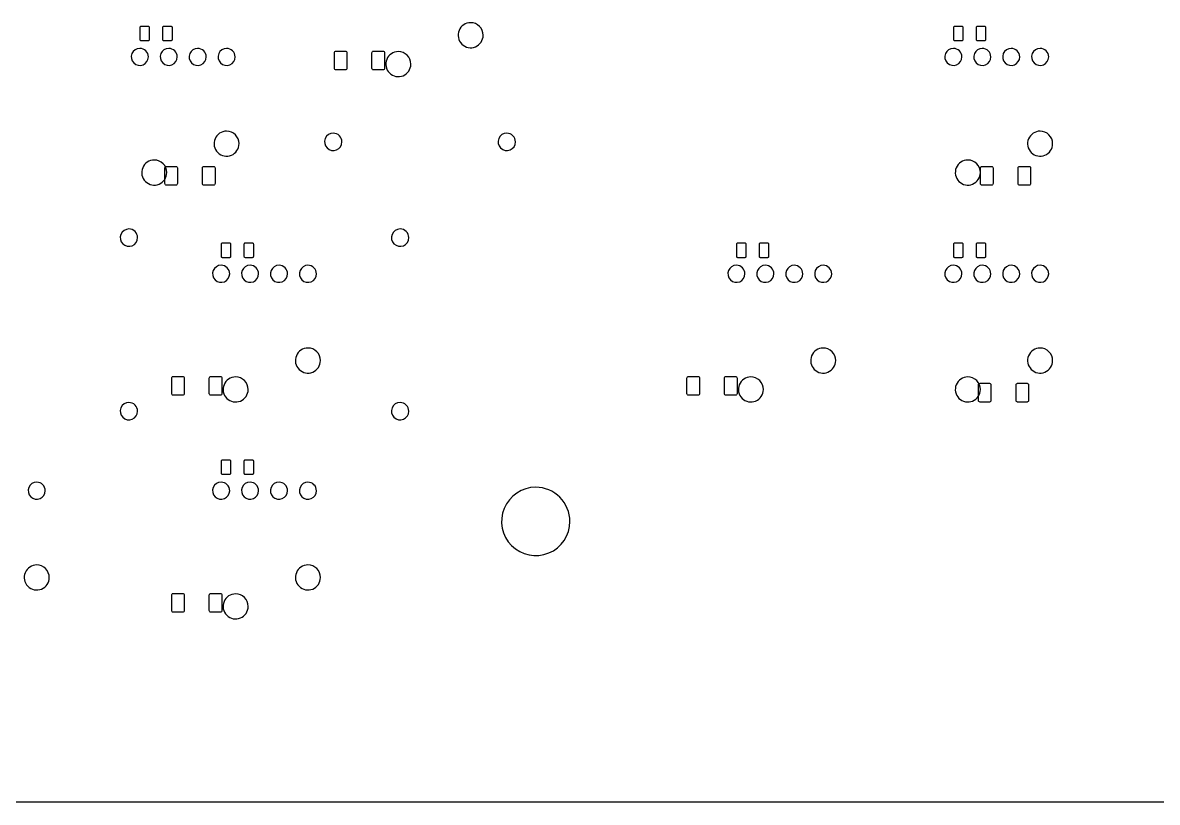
# Model space of a CAD drawing. Extents: x 0 to 449, y -141 to 0.
# Drawn here: x 248.7 to 348.3, y -141.4 to -72.9 of the extents above; entities that cross this region are included whole.
import ezdxf

# ---------------------------------------------------------------- set-up
doc = ezdxf.new("R2010")
doc.units = 0
doc.layers.get('0').update_dxf_attribs({"linetype": 'CONTINUOUS'})

msp = doc.modelspace()

# ---------------------------------------------------------------- linework, layer by layer
at = {"color": 7}
for p, q in [((258.97499, -73.293219), (258.98261, -73.254951)), ((258.97499, -74.393219), (258.97499, -73.293219)), ((258.98261, -73.254951), (259.00428, -73.222508)), ((259.00428, -73.222508), (259.03673, -73.200831)), ((259.03673, -73.200831), (259.07499, -73.193219)), ((259.07499, -73.193219), (259.67499, -73.193219)), ((259.67499, -73.193219), (259.71326, -73.200831)), ((259.71326, -73.200831), (259.74571, -73.222508)), ((259.74571, -73.222508), (259.76738, -73.254951)), ((259.76738, -73.254951), (259.77499, -73.293219)), ((259.77499, -73.293219), (259.77499, -74.393219)), ((260.975, -73.293219), (260.98261, -73.254951)), ((260.975, -74.393219), (260.975, -73.293219)), ((260.98261, -73.254951), (261.00429, -73.222508)), ((261.00429, -73.222508), (261.03673, -73.200831)), ((261.03673, -73.200831), (261.075, -73.193219)), ((261.075, -73.193219), (261.675, -73.193219)), ((261.675, -73.193219), (261.71326, -73.200831)), ((261.71326, -73.200831), (261.74571, -73.222508)), ((261.74571, -73.222508), (261.76738, -73.254951)), ((261.76738, -73.254951), (261.775, -73.293219)), ((261.775, -73.293219), (261.775, -74.393219)), ((287.997508, -72.901966), (287.997508, -72.901966)), ((330.41249, -73.293219), (330.42011, -73.254951)), ((330.41249, -74.393219), (330.41249, -73.293219)), ((330.42011, -73.254951), (330.44178, -73.222508)), ((330.44178, -73.222508), (330.47423, -73.200831)), ((330.47423, -73.200831), (330.51249, -73.193219)), ((330.51249, -73.193219), (331.11249, -73.193219)), ((331.11249, -73.193219), (331.15076, -73.200831)), ((331.15076, -73.200831), (331.18321, -73.222508)), ((331.18321, -73.222508), (331.20488, -73.254951)), ((331.20488, -73.254951), (331.21249, -73.293219)), ((331.21249, -73.293219), (331.21249, -74.393219)), ((332.4125, -73.293219), (332.42011, -73.254951)), ((332.4125, -74.393219), (332.4125, -73.293219)), ((332.42011, -73.254951), (332.44179, -73.222508)), ((332.44179, -73.222508), (332.47423, -73.200831)), ((332.47423, -73.200831), (332.5125, -73.193219)), ((332.5125, -73.193219), (333.1125, -73.193219)), ((333.1125, -73.193219), (333.15076, -73.200831)), ((333.15076, -73.200831), (333.18321, -73.222508)), ((333.18321, -73.222508), (333.20488, -73.254951)), ((333.20488, -73.254951), (333.2125, -73.293219)), ((333.2125, -73.293219), (333.2125, -74.393219)), ((258.98261, -74.431487), (258.97499, -74.393219)), ((259.00428, -74.46393), (258.98261, -74.431487)), ((259.03673, -74.485607), (259.00428, -74.46393)), ((259.07499, -74.493219), (259.03673, -74.485607)), ((259.67499, -74.493219), (259.07499, -74.493219)), ((259.71326, -74.485607), (259.67499, -74.493219)), ((259.74571, -74.46393), (259.71326, -74.485607)), ((259.76738, -74.431487), (259.74571, -74.46393)), ((259.77499, -74.393219), (259.76738, -74.431487)), ((260.98261, -74.431487), (260.975, -74.393219)), ((261.00429, -74.46393), (260.98261, -74.431487)), ((261.03673, -74.485607), (261.00429, -74.46393)), ((261.075, -74.493219), (261.03673, -74.485607)), ((261.675, -74.493219), (261.075, -74.493219)), ((261.71326, -74.485607), (261.675, -74.493219)), ((261.74571, -74.46393), (261.71326, -74.485607)), ((261.76738, -74.431487), (261.74571, -74.46393)), ((261.775, -74.393219), (261.76738, -74.431487)), ((330.42011, -74.431487), (330.41249, -74.393219)), ((330.44178, -74.46393), (330.42011, -74.431487)), ((330.47423, -74.485607), (330.44178, -74.46393)), ((330.51249, -74.493219), (330.47423, -74.485607)), ((331.11249, -74.493219), (330.51249, -74.493219)), ((331.15076, -74.485607), (331.11249, -74.493219)), ((331.18321, -74.46393), (331.15076, -74.485607)), ((331.20488, -74.431487), (331.18321, -74.46393)), ((331.21249, -74.393219), (331.20488, -74.431487)), ((332.42011, -74.431487), (332.4125, -74.393219)), ((332.44179, -74.46393), (332.42011, -74.431487)), ((332.47423, -74.485607), (332.44179, -74.46393)), ((332.5125, -74.493219), (332.47423, -74.485607)), ((333.1125, -74.493219), (332.5125, -74.493219)), ((333.15076, -74.485607), (333.1125, -74.493219)), ((333.18321, -74.46393), (333.15076, -74.485607)), ((333.20488, -74.431487), (333.18321, -74.46393)), ((333.2125, -74.393219), (333.20488, -74.431487)), ((258.946244, -75.156966), (258.946244, -75.156966)), ((261.486244, -75.156966), (261.486244, -75.156966)), ((264.026244, -75.156966), (264.026244, -75.156966)), ((266.566244, -75.156966), (266.566244, -75.156966)), ((276.03437, -75.536969), (276.04484, -75.48435)), ((276.03437, -76.911969), (276.03437, -75.536969)), ((276.04484, -75.48435), (276.07464, -75.439742)), ((276.07464, -75.439742), (276.11925, -75.409936)), ((276.11925, -75.409936), (276.17187, -75.399469)), ((276.17187, -75.399469), (276.99687, -75.399469)), ((276.99687, -75.399469), (277.04949, -75.409936)), ((277.04949, -75.409936), (277.0941, -75.439742)), ((277.0941, -75.439742), (277.1239, -75.48435)), ((277.1239, -75.48435), (277.13437, -75.536969)), ((277.13437, -75.536969), (277.13437, -76.911969)), ((279.33437, -75.536969), (279.34484, -75.48435)), ((279.33437, -76.911969), (279.33437, -75.536969)), ((279.34484, -75.48435), (279.37464, -75.439742)), ((279.37464, -75.439742), (279.41925, -75.409936)), ((279.41925, -75.409936), (279.47187, -75.399469)), ((279.47187, -75.399469), (280.29687, -75.399469)), ((280.29687, -75.399469), (280.34949, -75.409936)), ((280.34949, -75.409936), (280.3941, -75.439742)), ((280.3941, -75.439742), (280.4239, -75.48435)), ((280.4239, -75.48435), (280.43437, -75.536969)), ((280.43437, -75.536969), (280.43437, -76.911969)), ((281.647492, -75.441966), (281.647492, -75.441966)), ((330.383748, -75.156966), (330.383748, -75.156966)), ((332.923748, -75.156966), (332.923748, -75.156966)), ((335.463748, -75.156966), (335.463748, -75.156966)), ((338.003748, -75.156966), (338.003748, -75.156966)), ((276.04484, -76.964588), (276.03437, -76.911969)), ((276.07464, -77.009196), (276.04484, -76.964588)), ((276.11925, -77.039002), (276.07464, -77.009196)), ((276.17187, -77.049469), (276.11925, -77.039002)), ((276.99687, -77.049469), (276.17187, -77.049469)), ((277.04949, -77.039002), (276.99687, -77.049469)), ((277.0941, -77.009196), (277.04949, -77.039002)), ((277.1239, -76.964588), (277.0941, -77.009196)), ((277.13437, -76.911969), (277.1239, -76.964588)), ((279.34484, -76.964588), (279.33437, -76.911969)), ((279.37464, -77.009196), (279.34484, -76.964588)), ((279.41925, -77.039002), (279.37464, -77.009196)), ((279.47187, -77.049469), (279.41925, -77.039002)), ((280.29687, -77.049469), (279.47187, -77.049469)), ((280.34949, -77.039002), (280.29687, -77.049469)), ((280.3941, -77.009196), (280.34949, -77.039002)), ((280.4239, -76.964588), (280.3941, -77.009196)), ((280.43437, -76.911969), (280.4239, -76.964588)), ((266.566244, -82.426966), (266.566244, -82.426966)), ((275.932484, -82.606222), (275.932484, -82.606222)), ((291.172484, -82.606222), (291.172484, -82.606222)), ((338.003748, -82.426966), (338.003748, -82.426966)), ((260.216244, -84.966966), (260.216244, -84.966966)), ((261.15156, -85.657281), (261.16203, -85.604662)), ((261.15156, -87.032281), (261.15156, -85.657281)), ((261.16203, -85.604662), (261.19183, -85.560054)), ((261.19183, -85.560054), (261.23644, -85.530248)), ((261.23644, -85.530248), (261.28906, -85.519781)), ((261.28906, -85.519781), (262.11406, -85.519781)), ((262.11406, -85.519781), (262.16668, -85.530248)), ((262.16668, -85.530248), (262.21129, -85.560054)), ((262.21129, -85.560054), (262.24109, -85.604662)), ((262.24109, -85.604662), (262.25156, -85.657281)), ((262.25156, -85.657281), (262.25156, -87.032281)), ((264.45156, -85.657281), (264.46202, -85.604662)), ((264.45156, -87.032281), (264.45156, -85.657281)), ((264.46202, -85.604662), (264.49183, -85.560054)), ((264.49183, -85.560054), (264.53644, -85.530248)), ((264.53644, -85.530248), (264.58906, -85.519781)), ((264.58906, -85.519781), (265.41406, -85.519781)), ((265.41406, -85.519781), (265.46668, -85.530248)), ((265.46668, -85.530248), (265.51128, -85.560054)), ((265.51128, -85.560054), (265.54109, -85.604662)), ((265.54109, -85.604662), (265.55156, -85.657281)), ((265.55156, -85.657281), (265.55156, -87.032281)), ((331.653732, -84.966966), (331.653732, -84.966966)), ((332.77162, -85.657281), (332.78209, -85.604662)), ((332.77162, -87.032281), (332.77162, -85.657281)), ((332.78209, -85.604662), (332.81189, -85.560054)), ((332.81189, -85.560054), (332.8565, -85.530248)), ((332.8565, -85.530248), (332.90912, -85.519781)), ((332.90912, -85.519781), (333.73412, -85.519781)), ((333.73412, -85.519781), (333.78674, -85.530248)), ((333.78674, -85.530248), (333.83135, -85.560054)), ((333.83135, -85.560054), (333.86115, -85.604662)), ((333.86115, -85.604662), (333.87162, -85.657281)), ((333.87162, -85.657281), (333.87162, -87.032281)), ((336.07162, -85.657281), (336.08209, -85.604662)), ((336.07162, -87.032281), (336.07162, -85.657281)), ((336.08209, -85.604662), (336.11189, -85.560054)), ((336.11189, -85.560054), (336.1565, -85.530248)), ((336.1565, -85.530248), (336.20912, -85.519781)), ((336.20912, -85.519781), (337.03412, -85.519781)), ((337.03412, -85.519781), (337.08674, -85.530248)), ((337.08674, -85.530248), (337.13135, -85.560054)), ((337.13135, -85.560054), (337.16115, -85.604662)), ((337.16115, -85.604662), (337.17162, -85.657281)), ((337.17162, -85.657281), (337.17162, -87.032281)), ((261.16203, -87.0849), (261.15156, -87.032281)), ((261.19183, -87.129508), (261.16203, -87.0849)), ((261.23644, -87.159314), (261.19183, -87.129508)), ((261.28906, -87.169781), (261.23644, -87.159314)), ((262.11406, -87.169781), (261.28906, -87.169781)), ((262.16668, -87.159314), (262.11406, -87.169781)), ((262.21129, -87.129508), (262.16668, -87.159314)), ((262.24109, -87.0849), (262.21129, -87.129508)), ((262.25156, -87.032281), (262.24109, -87.0849)), ((264.46202, -87.0849), (264.45156, -87.032281)), ((264.49183, -87.129508), (264.46202, -87.0849)), ((264.53644, -87.159314), (264.49183, -87.129508)), ((264.58906, -87.169781), (264.53644, -87.159314)), ((265.41406, -87.169781), (264.58906, -87.169781)), ((265.46668, -87.159314), (265.41406, -87.169781)), ((265.51128, -87.129508), (265.46668, -87.159314)), ((265.54109, -87.0849), (265.51128, -87.129508)), ((265.55156, -87.032281), (265.54109, -87.0849)), ((332.78209, -87.0849), (332.77162, -87.032281)), ((332.81189, -87.129508), (332.78209, -87.0849)), ((332.8565, -87.159314), (332.81189, -87.129508)), ((332.90912, -87.169781), (332.8565, -87.159314)), ((333.73412, -87.169781), (332.90912, -87.169781)), ((333.78674, -87.159314), (333.73412, -87.169781)), ((333.83135, -87.129508), (333.78674, -87.159314)), ((333.86115, -87.0849), (333.83135, -87.129508)), ((333.87162, -87.032281), (333.86115, -87.0849)), ((336.08209, -87.0849), (336.07162, -87.032281)), ((336.11189, -87.129508), (336.08209, -87.0849)), ((336.1565, -87.159314), (336.11189, -87.129508)), ((336.20912, -87.169781), (336.1565, -87.159314)), ((337.03412, -87.169781), (336.20912, -87.169781)), ((337.08674, -87.159314), (337.03412, -87.169781)), ((337.13135, -87.129508), (337.08674, -87.159314)), ((337.16115, -87.0849), (337.13135, -87.129508)), ((337.17162, -87.032281), (337.16115, -87.0849)), ((257.993748, -91.019966), (257.993748, -91.019966)), ((281.806244, -91.019966), (281.806244, -91.019966)), ((266.11874, -92.343216), (266.12636, -92.304956)), ((266.11874, -93.443216), (266.11874, -92.343216)), ((266.12636, -92.304956), (266.14803, -92.272506)), ((266.14803, -92.272506), (266.18048, -92.250836)), ((266.18048, -92.250836), (266.21874, -92.243216)), ((266.21874, -92.243216), (266.81874, -92.243216)), ((266.81874, -92.243216), (266.85701, -92.250836)), ((266.85701, -92.250836), (266.88946, -92.272506)), ((266.88946, -92.272506), (266.91113, -92.304956)), ((266.91113, -92.304956), (266.91874, -92.343216)), ((266.91874, -92.343216), (266.91874, -93.443216)), ((268.11875, -92.343216), (268.12636, -92.304956)), ((268.11875, -93.443216), (268.11875, -92.343216)), ((268.12636, -92.304956), (268.14804, -92.272506)), ((268.14804, -92.272506), (268.18048, -92.250836)), ((268.18048, -92.250836), (268.21875, -92.243216)), ((268.21875, -92.243216), (268.81875, -92.243216)), ((268.81875, -92.243216), (268.85701, -92.250836)), ((268.85701, -92.250836), (268.88946, -92.272506)), ((268.88946, -92.272506), (268.91113, -92.304956)), ((268.91113, -92.304956), (268.91875, -92.343216)), ((268.91875, -92.343216), (268.91875, -93.443216)), ((311.36249, -92.343216), (311.37011, -92.304956)), ((311.36249, -93.443216), (311.36249, -92.343216)), ((311.37011, -92.304956), (311.39178, -92.272506)), ((311.39178, -92.272506), (311.42423, -92.250836)), ((311.42423, -92.250836), (311.46249, -92.243216)), ((311.46249, -92.243216), (312.06249, -92.243216)), ((312.06249, -92.243216), (312.10076, -92.250836)), ((312.10076, -92.250836), (312.13321, -92.272506)), ((312.13321, -92.272506), (312.15488, -92.304956)), ((312.15488, -92.304956), (312.16249, -92.343216)), ((312.16249, -92.343216), (312.16249, -93.443216)), ((313.3625, -92.343216), (313.37011, -92.304956)), ((313.3625, -93.443216), (313.3625, -92.343216)), ((313.37011, -92.304956), (313.39179, -92.272506)), ((313.39179, -92.272506), (313.42423, -92.250836)), ((313.42423, -92.250836), (313.4625, -92.243216)), ((313.4625, -92.243216), (314.0625, -92.243216)), ((314.0625, -92.243216), (314.10076, -92.250836)), ((314.10076, -92.250836), (314.13321, -92.272506)), ((314.13321, -92.272506), (314.15488, -92.304956)), ((314.15488, -92.304956), (314.1625, -92.343216)), ((314.1625, -92.343216), (314.1625, -93.443216)), ((330.41249, -92.343216), (330.42011, -92.304956)), ((330.41249, -93.443216), (330.41249, -92.343216)), ((330.42011, -92.304956), (330.44178, -92.272506)), ((330.44178, -92.272506), (330.47423, -92.250836)), ((330.47423, -92.250836), (330.51249, -92.243216)), ((330.51249, -92.243216), (331.11249, -92.243216)), ((331.11249, -92.243216), (331.15076, -92.250836)), ((331.15076, -92.250836), (331.18321, -92.272506)), ((331.18321, -92.272506), (331.20488, -92.304956)), ((331.20488, -92.304956), (331.21249, -92.343216)), ((331.21249, -92.343216), (331.21249, -93.443216)), ((332.4125, -92.343216), (332.42011, -92.304956)), ((332.4125, -93.443216), (332.4125, -92.343216)), ((332.42011, -92.304956), (332.44179, -92.272506)), ((332.44179, -92.272506), (332.47423, -92.250836)), ((332.47423, -92.250836), (332.5125, -92.243216)), ((332.5125, -92.243216), (333.1125, -92.243216)), ((333.1125, -92.243216), (333.15076, -92.250836)), ((333.15076, -92.250836), (333.18321, -92.272506)), ((333.18321, -92.272506), (333.20488, -92.304956)), ((333.20488, -92.304956), (333.2125, -92.343216)), ((333.2125, -92.343216), (333.2125, -93.443216)), ((266.12636, -93.481486), (266.11874, -93.443216)), ((266.14803, -93.513926), (266.12636, -93.481486)), ((266.18048, -93.535606), (266.14803, -93.513926)), ((266.21874, -93.543216), (266.18048, -93.535606)), ((266.81874, -93.543216), (266.21874, -93.543216)), ((266.85701, -93.535606), (266.81874, -93.543216)), ((266.88946, -93.513926), (266.85701, -93.535606)), ((266.91113, -93.481486), (266.88946, -93.513926)), ((266.91874, -93.443216), (266.91113, -93.481486)), ((268.12636, -93.481486), (268.11875, -93.443216)), ((268.14804, -93.513926), (268.12636, -93.481486)), ((268.18048, -93.535606), (268.14804, -93.513926)), ((268.21875, -93.543216), (268.18048, -93.535606)), ((268.81875, -93.543216), (268.21875, -93.543216)), ((268.85701, -93.535606), (268.81875, -93.543216)), ((268.88946, -93.513926), (268.85701, -93.535606)), ((268.91113, -93.481486), (268.88946, -93.513926)), ((268.91875, -93.443216), (268.91113, -93.481486)), ((311.37011, -93.481486), (311.36249, -93.443216)), ((311.39178, -93.513926), (311.37011, -93.481486)), ((311.42423, -93.535606), (311.39178, -93.513926)), ((311.46249, -93.543216), (311.42423, -93.535606)), ((312.06249, -93.543216), (311.46249, -93.543216)), ((312.10076, -93.535606), (312.06249, -93.543216)), ((312.13321, -93.513926), (312.10076, -93.535606)), ((312.15488, -93.481486), (312.13321, -93.513926)), ((312.16249, -93.443216), (312.15488, -93.481486)), ((313.37011, -93.481486), (313.3625, -93.443216)), ((313.39179, -93.513926), (313.37011, -93.481486)), ((313.42423, -93.535606), (313.39179, -93.513926)), ((313.4625, -93.543216), (313.42423, -93.535606)), ((314.0625, -93.543216), (313.4625, -93.543216)), ((314.10076, -93.535606), (314.0625, -93.543216)), ((314.13321, -93.513926), (314.10076, -93.535606)), ((314.15488, -93.481486), (314.13321, -93.513926)), ((314.1625, -93.443216), (314.15488, -93.481486)), ((330.42011, -93.481486), (330.41249, -93.443216)), ((330.44178, -93.513926), (330.42011, -93.481486)), ((330.47423, -93.535606), (330.44178, -93.513926)), ((330.51249, -93.543216), (330.47423, -93.535606)), ((331.11249, -93.543216), (330.51249, -93.543216)), ((331.15076, -93.535606), (331.11249, -93.543216)), ((331.18321, -93.513926), (331.15076, -93.535606)), ((331.20488, -93.481486), (331.18321, -93.513926)), ((331.21249, -93.443216), (331.20488, -93.481486)), ((332.42011, -93.481486), (332.4125, -93.443216)), ((332.44179, -93.513926), (332.42011, -93.481486)), ((332.47423, -93.535606), (332.44179, -93.513926)), ((332.5125, -93.543216), (332.47423, -93.535606)), ((333.1125, -93.543216), (332.5125, -93.543216)), ((333.15076, -93.535606), (333.1125, -93.543216)), ((333.18321, -93.513926), (333.15076, -93.535606)), ((333.20488, -93.481486), (333.18321, -93.513926)), ((333.2125, -93.443216), (333.20488, -93.481486)), ((266.089988, -94.206966), (266.089988, -94.206966)), ((268.629988, -94.206966), (268.629988, -94.206966)), ((271.169988, -94.206966), (271.169988, -94.206966)), ((273.709988, -94.206966), (273.709988, -94.206966)), ((311.333732, -94.206966), (311.333732, -94.206966)), ((313.873732, -94.206966), (313.873732, -94.206966)), ((316.413732, -94.206966), (316.413732, -94.206966)), ((318.953732, -94.206966), (318.953732, -94.206966)), ((330.383748, -94.206966), (330.383748, -94.206966)), ((332.923748, -94.206966), (332.923748, -94.206966)), ((335.463748, -94.206966), (335.463748, -94.206966)), ((338.003748, -94.206966), (338.003748, -94.206966)), ((273.709988, -101.476966), (273.709988, -101.476966)), ((318.953732, -101.476966), (318.953732, -101.476966)), ((338.003748, -101.476966), (338.003748, -101.476966)), ((261.74687, -104.111966), (261.75734, -104.059346)), ((261.74687, -105.486966), (261.74687, -104.111966)), ((261.75734, -104.059346), (261.78714, -104.014746)), ((261.78714, -104.014746), (261.83175, -103.984936)), ((261.83175, -103.984936), (261.88437, -103.974466)), ((261.88437, -103.974466), (262.70937, -103.974466)), ((262.70937, -103.974466), (262.76199, -103.984936)), ((262.76199, -103.984936), (262.8066, -104.014746)), ((262.8066, -104.014746), (262.8364, -104.059346)), ((262.8364, -104.059346), (262.84687, -104.111966)), ((262.84687, -104.111966), (262.84687, -105.486966)), ((265.04687, -104.111966), (265.05734, -104.059346)), ((265.04687, -105.486966), (265.04687, -104.111966)), ((265.05734, -104.059346), (265.08714, -104.014746)), ((265.08714, -104.014746), (265.13175, -103.984936)), ((265.13175, -103.984936), (265.18437, -103.974466)), ((265.18437, -103.974466), (266.00937, -103.974466)), ((266.00937, -103.974466), (266.06199, -103.984936)), ((266.06199, -103.984936), (266.1066, -104.014746)), ((266.1066, -104.014746), (266.1364, -104.059346)), ((266.1364, -104.059346), (266.14687, -104.111966)), ((266.14687, -104.111966), (266.14687, -105.486966)), ((267.360004, -104.016966), (267.360004, -104.016966)), ((306.99062, -104.111966), (307.00109, -104.059346)), ((306.99062, -105.486966), (306.99062, -104.111966)), ((307.00109, -104.059346), (307.03089, -104.014746)), ((307.03089, -104.014746), (307.0755, -103.984936)), ((307.0755, -103.984936), (307.12812, -103.974466)), ((307.12812, -103.974466), (307.95312, -103.974466)), ((307.95312, -103.974466), (308.00574, -103.984936)), ((308.00574, -103.984936), (308.05035, -104.014746)), ((308.05035, -104.014746), (308.08015, -104.059346)), ((308.08015, -104.059346), (308.09062, -104.111966)), ((308.09062, -104.111966), (308.09062, -105.486966)), ((310.29062, -104.111966), (310.30109, -104.059346)), ((310.29062, -105.486966), (310.29062, -104.111966)), ((310.30109, -104.059346), (310.33089, -104.014746)), ((310.33089, -104.014746), (310.3755, -103.984936)), ((310.3755, -103.984936), (310.42812, -103.974466)), ((310.42812, -103.974466), (311.25312, -103.974466)), ((311.25312, -103.974466), (311.30574, -103.984936)), ((311.30574, -103.984936), (311.35035, -104.014746)), ((311.35035, -104.014746), (311.38015, -104.059346)), ((311.38015, -104.059346), (311.39062, -104.111966)), ((311.39062, -104.111966), (311.39062, -105.486966)), ((312.603748, -104.016966), (312.603748, -104.016966)), ((331.653732, -104.016966), (331.653732, -104.016966)), ((332.59953, -104.654666), (332.62933, -104.610056)), ((332.62933, -104.610056), (332.67394, -104.580246)), ((332.67394, -104.580246), (332.72656, -104.569786)), ((332.72656, -104.569786), (333.55156, -104.569786)), ((333.55156, -104.569786), (333.60418, -104.580246)), ((333.60418, -104.580246), (333.64879, -104.610056)), ((333.64879, -104.610056), (333.67859, -104.654666)), ((335.89952, -104.654666), (335.92933, -104.610056)), ((335.92933, -104.610056), (335.97394, -104.580246)), ((335.97394, -104.580246), (336.02656, -104.569786)), ((336.02656, -104.569786), (336.85156, -104.569786)), ((336.85156, -104.569786), (336.90418, -104.580246)), ((336.90418, -104.580246), (336.94878, -104.610056)), ((336.94878, -104.610056), (336.97859, -104.654666)), ((261.75734, -105.539586), (261.74687, -105.486966)), ((261.78714, -105.584196), (261.75734, -105.539586)), ((261.83175, -105.614006), (261.78714, -105.584196)), ((262.8066, -105.584196), (262.76199, -105.614006)), ((262.8364, -105.539586), (262.8066, -105.584196)), ((262.84687, -105.486966), (262.8364, -105.539586)), ((265.05734, -105.539586), (265.04687, -105.486966)), ((265.08714, -105.584196), (265.05734, -105.539586)), ((265.13175, -105.614006), (265.08714, -105.584196)), ((266.1066, -105.584196), (266.06199, -105.614006)), ((266.1364, -105.539586), (266.1066, -105.584196)), ((266.14687, -105.486966), (266.1364, -105.539586)), ((307.00109, -105.539586), (306.99062, -105.486966)), ((307.03089, -105.584196), (307.00109, -105.539586)), ((307.0755, -105.614006), (307.03089, -105.584196)), ((308.05035, -105.584196), (308.00574, -105.614006)), ((308.08015, -105.539586), (308.05035, -105.584196)), ((308.09062, -105.486966), (308.08015, -105.539586)), ((310.30109, -105.539586), (310.29062, -105.486966)), ((310.33089, -105.584196), (310.30109, -105.539586)), ((310.3755, -105.614006), (310.33089, -105.584196)), ((311.35035, -105.584196), (311.30574, -105.614006)), ((311.38015, -105.539586), (311.35035, -105.584196)), ((311.39062, -105.486966), (311.38015, -105.539586)), ((332.58906, -104.707286), (332.59953, -104.654666)), ((332.58906, -106.082286), (332.58906, -104.707286)), ((333.67859, -104.654666), (333.68906, -104.707286)), ((333.68906, -104.707286), (333.68906, -106.082286)), ((335.88906, -104.707286), (335.89952, -104.654666)), ((335.88906, -106.082286), (335.88906, -104.707286)), ((336.97859, -104.654666), (336.98906, -104.707286)), ((336.98906, -104.707286), (336.98906, -106.082286)), ((257.993748, -106.259966), (257.993748, -106.259966)), ((261.88437, -105.624466), (261.83175, -105.614006)), ((262.70937, -105.624466), (261.88437, -105.624466)), ((262.76199, -105.614006), (262.70937, -105.624466)), ((265.18437, -105.624466), (265.13175, -105.614006)), ((266.00937, -105.624466), (265.18437, -105.624466)), ((266.06199, -105.614006), (266.00937, -105.624466)), ((281.806244, -106.259966), (281.806244, -106.259966)), ((307.12812, -105.624466), (307.0755, -105.614006)), ((307.95312, -105.624466), (307.12812, -105.624466)), ((308.00574, -105.614006), (307.95312, -105.624466)), ((310.42812, -105.624466), (310.3755, -105.614006)), ((311.25312, -105.624466), (310.42812, -105.624466)), ((311.30574, -105.614006), (311.25312, -105.624466)), ((332.59953, -106.134896), (332.58906, -106.082286)), ((332.62933, -106.179506), (332.59953, -106.134896)), ((332.67394, -106.209316), (332.62933, -106.179506)), ((332.72656, -106.219786), (332.67394, -106.209316)), ((333.55156, -106.219786), (332.72656, -106.219786)), ((333.60418, -106.209316), (333.55156, -106.219786)), ((333.64879, -106.179506), (333.60418, -106.209316)), ((333.67859, -106.134896), (333.64879, -106.179506)), ((333.68906, -106.082286), (333.67859, -106.134896)), ((335.89952, -106.134896), (335.88906, -106.082286)), ((335.92933, -106.179506), (335.89952, -106.134896)), ((335.97394, -106.209316), (335.92933, -106.179506)), ((336.02656, -106.219786), (335.97394, -106.209316)), ((336.85156, -106.219786), (336.02656, -106.219786)), ((336.90418, -106.209316), (336.85156, -106.219786)), ((336.94878, -106.179506), (336.90418, -106.209316)), ((336.97859, -106.134896), (336.94878, -106.179506)), ((336.98906, -106.082286), (336.97859, -106.134896)), ((266.11874, -111.393216), (266.12636, -111.354956)), ((266.11874, -112.493216), (266.11874, -111.393216)), ((266.12636, -111.354956), (266.14803, -111.322506)), ((266.14803, -111.322506), (266.18048, -111.300836)), ((266.18048, -111.300836), (266.21874, -111.293216)), ((266.21874, -111.293216), (266.81874, -111.293216)), ((266.81874, -111.293216), (266.85701, -111.300836)), ((266.85701, -111.300836), (266.88946, -111.322506)), ((266.88946, -111.322506), (266.91113, -111.354956)), ((266.91113, -111.354956), (266.91874, -111.393216)), ((266.91874, -111.393216), (266.91874, -112.493216)), ((268.11875, -111.393216), (268.12636, -111.354956)), ((268.11875, -112.493216), (268.11875, -111.393216)), ((268.12636, -111.354956), (268.14804, -111.322506)), ((268.14804, -111.322506), (268.18048, -111.300836)), ((268.18048, -111.300836), (268.21875, -111.293216)), ((268.21875, -111.293216), (268.81875, -111.293216)), ((268.81875, -111.293216), (268.85701, -111.300836)), ((268.85701, -111.300836), (268.88946, -111.322506)), ((268.88946, -111.322506), (268.91113, -111.354956)), ((268.91113, -111.354956), (268.91875, -111.393216)), ((268.91875, -111.393216), (268.91875, -112.493216)), ((266.12636, -112.531486), (266.11874, -112.493216)), ((266.14803, -112.563926), (266.12636, -112.531486)), ((266.18048, -112.585606), (266.14803, -112.563926)), ((266.88946, -112.563926), (266.85701, -112.585606)), ((266.91113, -112.531486), (266.88946, -112.563926)), ((266.91874, -112.493216), (266.91113, -112.531486)), ((268.12636, -112.531486), (268.11875, -112.493216)), ((268.14804, -112.563926), (268.12636, -112.531486)), ((268.18048, -112.585606), (268.14804, -112.563926)), ((268.88946, -112.563926), (268.85701, -112.585606)), ((268.91113, -112.531486), (268.88946, -112.563926)), ((268.91875, -112.493216), (268.91113, -112.531486)), ((249.897492, -113.256966), (249.897492, -113.256966)), ((266.089988, -113.256966), (266.089988, -113.256966)), ((266.21874, -112.593216), (266.18048, -112.585606)), ((266.81874, -112.593216), (266.21874, -112.593216)), ((266.85701, -112.585606), (266.81874, -112.593216)), ((268.21875, -112.593216), (268.18048, -112.585606)), ((268.81875, -112.593216), (268.21875, -112.593216)), ((268.629988, -113.256966), (268.629988, -113.256966)), ((268.85701, -112.585606), (268.81875, -112.593216)), ((271.169988, -113.256966), (271.169988, -113.256966)), ((273.709988, -113.256966), (273.709988, -113.256966)), ((293.712484, -113.705718), (293.712484, -113.705718)), ((249.897492, -120.526966), (249.897492, -120.526966)), ((273.709988, -120.526966), (273.709988, -120.526966)), ((261.74687, -123.161966), (261.75734, -123.109346)), ((261.74687, -124.536966), (261.74687, -123.161966)), ((261.75734, -123.109346), (261.78714, -123.064746)), ((261.78714, -123.064746), (261.83175, -123.034936)), ((261.83175, -123.034936), (261.88437, -123.024466)), ((261.88437, -123.024466), (262.70937, -123.024466)), ((262.70937, -123.024466), (262.76199, -123.034936)), ((262.76199, -123.034936), (262.8066, -123.064746)), ((262.8066, -123.064746), (262.8364, -123.109346)), ((262.8364, -123.109346), (262.84687, -123.161966)), ((262.84687, -123.161966), (262.84687, -124.536966)), ((265.04687, -123.161966), (265.05734, -123.109346)), ((265.04687, -124.536966), (265.04687, -123.161966)), ((265.05734, -123.109346), (265.08714, -123.064746)), ((265.08714, -123.064746), (265.13175, -123.034936)), ((265.13175, -123.034936), (265.18437, -123.024466)), ((265.18437, -123.024466), (266.00937, -123.024466)), ((266.00937, -123.024466), (266.06199, -123.034936)), ((266.06199, -123.034936), (266.1066, -123.064746)), ((266.1066, -123.064746), (266.1364, -123.109346)), ((266.1364, -123.109346), (266.14687, -123.161966)), ((266.14687, -123.161966), (266.14687, -124.536966)), ((267.360004, -123.066966), (267.360004, -123.066966)), ((261.75734, -124.589586), (261.74687, -124.536966)), ((261.78714, -124.634196), (261.75734, -124.589586)), ((261.83175, -124.664006), (261.78714, -124.634196)), ((261.88437, -124.674466), (261.83175, -124.664006)), ((262.70937, -124.674466), (261.88437, -124.674466)), ((262.76199, -124.664006), (262.70937, -124.674466)), ((262.8066, -124.634196), (262.76199, -124.664006)), ((262.8364, -124.589586), (262.8066, -124.634196)), ((262.84687, -124.536966), (262.8364, -124.589586)), ((265.05734, -124.589586), (265.04687, -124.536966)), ((265.08714, -124.634196), (265.05734, -124.589586)), ((265.13175, -124.664006), (265.08714, -124.634196)), ((265.18437, -124.674466), (265.13175, -124.664006)), ((266.00937, -124.674466), (265.18437, -124.674466)), ((266.06199, -124.664006), (266.00937, -124.674466)), ((266.1066, -124.634196), (266.06199, -124.664006)), ((266.1364, -124.589586), (266.1066, -124.634196)), ((266.14687, -124.536966), (266.1364, -124.589586)), ((425.78762, -141.374466), (231.78762, -141.374466))]:
    msp.add_line(p, q, dxfattribs=at)
for points in [[(286.981241, -73.581014), (286.810981, -73.992056), (286.905093, -74.465185), (287.219691, -74.779783)], [(287.997508, -72.901966), (287.5526, -72.901966), (287.1515, -73.169972), (286.981241, -73.581014)], [(288.775325, -73.224148), (288.569035, -73.017858), (288.289246, -72.901966), (287.997508, -72.901966)], [(289.097508, -74.001966), (289.097508, -73.710227), (288.981615, -73.430438), (288.775325, -73.224148)], [(288.41846, -75.018233), (288.829502, -74.847974), (289.097508, -74.446874), (289.097508, -74.001966)], [(258.253334, -75.619953), (258.137249, -75.900209), (258.201415, -76.222797), (258.415914, -76.437296)], [(258.946244, -75.156966), (258.642897, -75.156966), (258.36942, -75.339697), (258.253334, -75.619953)], [(259.476574, -75.376635), (259.335922, -75.235983), (259.145156, -75.156966), (258.946244, -75.156966)], [(259.696244, -75.906966), (259.696244, -75.708053), (259.617226, -75.517288), (259.476574, -75.376635)], [(260.793334, -75.619953), (260.677249, -75.900209), (260.741415, -76.222797), (260.955914, -76.437296)], [(261.486244, -75.156966), (261.182897, -75.156966), (260.90942, -75.339697), (260.793334, -75.619953)], [(262.016574, -75.376635), (261.875922, -75.235983), (261.685156, -75.156966), (261.486244, -75.156966)], [(262.236244, -75.906966), (262.236244, -75.708053), (262.157226, -75.517288), (262.016574, -75.376635)], [(263.333334, -75.619953), (263.217249, -75.900209), (263.281415, -76.222797), (263.495914, -76.437296)], [(264.026244, -75.156966), (263.722897, -75.156966), (263.44942, -75.339697), (263.333334, -75.619953)], [(264.556574, -75.376635), (264.415922, -75.235983), (264.225156, -75.156966), (264.026244, -75.156966)], [(264.776244, -75.906966), (264.776244, -75.708053), (264.697226, -75.517288), (264.556574, -75.376635)], [(265.873334, -75.619953), (265.757249, -75.900209), (265.821415, -76.222797), (266.035914, -76.437296)], [(266.566244, -75.156966), (266.262897, -75.156966), (265.98942, -75.339697), (265.873334, -75.619953)], [(267.096574, -75.376635), (266.955922, -75.235983), (266.765156, -75.156966), (266.566244, -75.156966)], [(267.316244, -75.906966), (267.316244, -75.708053), (267.237226, -75.517288), (267.096574, -75.376635)], [(281.647492, -75.441966), (281.202584, -75.441966), (280.801484, -75.709972), (280.631225, -76.121014)], [(282.747492, -76.541966), (282.747492, -75.934452), (282.255005, -75.441966), (281.647492, -75.441966)], [(287.219691, -74.779783), (287.534288, -75.094381), (288.007418, -75.188492), (288.41846, -75.018233)], [(329.690838, -75.619953), (329.574753, -75.900209), (329.638919, -76.222797), (329.853418, -76.437296)], [(330.383748, -75.156966), (330.080401, -75.156966), (329.806924, -75.339697), (329.690838, -75.619953)], [(330.914078, -75.376635), (330.773426, -75.235983), (330.58266, -75.156966), (330.383748, -75.156966)], [(331.133748, -75.906966), (331.133748, -75.708053), (331.05473, -75.517288), (330.914078, -75.376635)], [(332.230838, -75.619953), (332.114753, -75.900209), (332.178919, -76.222797), (332.393418, -76.437296)], [(332.923748, -75.156966), (332.620401, -75.156966), (332.346924, -75.339697), (332.230838, -75.619953)], [(333.454078, -75.376635), (333.313426, -75.235983), (333.12266, -75.156966), (332.923748, -75.156966)], [(333.673748, -75.906966), (333.673748, -75.708053), (333.59473, -75.517288), (333.454078, -75.376635)], [(334.770838, -75.619953), (334.654753, -75.900209), (334.718919, -76.222797), (334.933418, -76.437296)], [(335.463748, -75.156966), (335.160401, -75.156966), (334.886924, -75.339697), (334.770838, -75.619953)], [(335.994078, -75.376635), (335.853426, -75.235983), (335.66266, -75.156966), (335.463748, -75.156966)], [(336.213748, -75.906966), (336.213748, -75.708053), (336.13473, -75.517288), (335.994078, -75.376635)], [(337.310838, -75.619953), (337.194753, -75.900209), (337.258919, -76.222797), (337.473418, -76.437296)], [(338.003748, -75.156966), (337.700401, -75.156966), (337.426924, -75.339697), (337.310838, -75.619953)], [(338.534078, -75.376635), (338.393426, -75.235983), (338.20266, -75.156966), (338.003748, -75.156966)], [(338.753748, -75.906966), (338.753748, -75.708053), (338.67473, -75.517288), (338.534078, -75.376635)], [(258.415914, -76.437296), (258.630412, -76.651794), (258.953001, -76.715961), (259.233257, -76.599875)], [(259.233257, -76.599875), (259.513512, -76.483789), (259.696244, -76.210312), (259.696244, -75.906966)], [(260.955914, -76.437296), (261.170412, -76.651794), (261.493001, -76.715961), (261.773257, -76.599875)], [(261.773257, -76.599875), (262.053512, -76.483789), (262.236244, -76.210312), (262.236244, -75.906966)], [(263.495914, -76.437296), (263.710412, -76.651794), (264.033001, -76.715961), (264.313257, -76.599875)], [(264.313257, -76.599875), (264.593512, -76.483789), (264.776244, -76.210312), (264.776244, -75.906966)], [(266.035914, -76.437296), (266.250412, -76.651794), (266.573001, -76.715961), (266.853257, -76.599875)], [(266.853257, -76.599875), (267.133512, -76.483789), (267.316244, -76.210312), (267.316244, -75.906966)], [(280.631225, -76.121014), (280.460965, -76.532056), (280.555077, -77.005185), (280.869675, -77.319783)], [(282.068444, -77.558233), (282.479486, -77.387974), (282.747492, -76.986874), (282.747492, -76.541966)], [(329.853418, -76.437296), (330.067916, -76.651794), (330.390505, -76.715961), (330.670761, -76.599875)], [(330.670761, -76.599875), (330.951016, -76.483789), (331.133748, -76.210312), (331.133748, -75.906966)], [(332.393418, -76.437296), (332.607916, -76.651794), (332.930505, -76.715961), (333.210761, -76.599875)], [(333.210761, -76.599875), (333.491016, -76.483789), (333.673748, -76.210312), (333.673748, -75.906966)], [(334.933418, -76.437296), (335.147916, -76.651794), (335.470505, -76.715961), (335.750761, -76.599875)], [(335.750761, -76.599875), (336.031016, -76.483789), (336.213748, -76.210312), (336.213748, -75.906966)], [(337.473418, -76.437296), (337.687916, -76.651794), (338.010505, -76.715961), (338.290761, -76.599875)], [(338.290761, -76.599875), (338.571016, -76.483789), (338.753748, -76.210312), (338.753748, -75.906966)], [(280.869675, -77.319783), (281.184272, -77.634381), (281.657402, -77.728492), (282.068444, -77.558233)], [(266.566244, -82.426966), (266.121336, -82.426966), (265.720236, -82.694972), (265.549977, -83.106014)], [(267.344061, -82.749148), (267.137771, -82.542858), (266.857982, -82.426966), (266.566244, -82.426966)], [(275.932484, -82.606222), (275.624284, -82.606222), (275.346431, -82.791877), (275.228488, -83.076617)], [(276.471299, -82.829406), (276.328397, -82.686503), (276.134579, -82.606222), (275.932484, -82.606222)], [(291.172484, -82.606222), (290.864284, -82.606222), (290.586431, -82.791877), (290.468488, -83.076617)], [(291.711299, -82.829406), (291.568397, -82.686503), (291.374579, -82.606222), (291.172484, -82.606222)], [(338.003748, -82.426966), (337.55884, -82.426966), (337.15774, -82.694972), (336.987481, -83.106014)], [(338.781565, -82.749148), (338.575275, -82.542858), (338.295486, -82.426966), (338.003748, -82.426966)], [(265.549977, -83.106014), (265.379717, -83.517056), (265.473829, -83.990185), (265.788427, -84.304783)], [(266.987196, -84.543233), (267.398238, -84.372974), (267.666244, -83.971874), (267.666244, -83.526966)], [(267.666244, -83.526966), (267.666244, -83.235227), (267.550351, -82.955438), (267.344061, -82.749148)], [(275.228488, -83.076617), (275.110545, -83.361357), (275.175738, -83.689106), (275.393669, -83.907037)], [(276.224089, -84.072218), (276.508829, -83.954275), (276.694484, -83.676422), (276.694484, -83.368222)], [(276.694484, -83.368222), (276.694484, -83.166127), (276.614202, -82.972309), (276.471299, -82.829406)], [(290.468488, -83.076617), (290.350545, -83.361357), (290.415738, -83.689106), (290.633669, -83.907037)], [(291.464089, -84.072218), (291.748829, -83.954275), (291.934484, -83.676422), (291.934484, -83.368222)], [(291.934484, -83.368222), (291.934484, -83.166127), (291.854202, -82.972309), (291.711299, -82.829406)], [(336.987481, -83.106014), (336.817221, -83.517056), (336.911333, -83.990185), (337.225931, -84.304783)], [(338.4247, -84.543233), (338.835742, -84.372974), (339.103748, -83.971874), (339.103748, -83.526966)], [(339.103748, -83.526966), (339.103748, -83.235227), (338.987855, -82.955438), (338.781565, -82.749148)], [(265.788427, -84.304783), (266.103024, -84.619381), (266.576154, -84.713492), (266.987196, -84.543233)], [(275.393669, -83.907037), (275.611599, -84.124967), (275.939349, -84.190161), (276.224089, -84.072218)], [(290.633669, -83.907037), (290.851599, -84.124967), (291.179349, -84.190161), (291.464089, -84.072218)], [(337.225931, -84.304783), (337.540528, -84.619381), (338.013658, -84.713492), (338.4247, -84.543233)], [(259.199977, -85.646014), (259.029717, -86.057056), (259.123829, -86.530185), (259.438427, -86.844783)], [(260.216244, -84.966966), (259.771336, -84.966966), (259.370236, -85.234972), (259.199977, -85.646014)], [(260.994061, -85.289148), (260.787771, -85.082858), (260.507982, -84.966966), (260.216244, -84.966966)], [(261.316244, -86.066966), (261.316244, -85.775227), (261.200351, -85.495438), (260.994061, -85.289148)], [(330.637465, -85.646014), (330.467205, -86.057056), (330.561317, -86.530185), (330.875915, -86.844783)], [(331.653732, -84.966966), (331.208824, -84.966966), (330.807724, -85.234972), (330.637465, -85.646014)], [(332.753732, -86.066966), (332.753732, -85.459452), (332.261245, -84.966966), (331.653732, -84.966966)], [(260.637196, -87.083233), (261.048238, -86.912974), (261.316244, -86.511874), (261.316244, -86.066966)], [(332.074684, -87.083233), (332.485726, -86.912974), (332.753732, -86.511874), (332.753732, -86.066966)], [(259.438427, -86.844783), (259.753024, -87.159381), (260.226154, -87.253492), (260.637196, -87.083233)], [(330.875915, -86.844783), (331.190512, -87.159381), (331.663642, -87.253492), (332.074684, -87.083233)], [(257.289752, -91.490361), (257.171809, -91.775101), (257.237002, -92.10285), (257.454933, -92.320781)], [(257.993748, -91.019966), (257.685548, -91.019966), (257.407695, -91.205621), (257.289752, -91.490361)], [(258.532563, -91.24315), (258.389661, -91.100247), (258.195843, -91.019966), (257.993748, -91.019966)], [(258.755748, -91.781966), (258.755748, -91.579871), (258.675466, -91.386053), (258.532563, -91.24315)], [(281.102248, -91.490361), (280.984305, -91.775101), (281.049498, -92.10285), (281.267429, -92.320781)], [(281.806244, -91.019966), (281.498044, -91.019966), (281.220191, -91.205621), (281.102248, -91.490361)], [(282.345059, -91.24315), (282.202157, -91.100247), (282.008339, -91.019966), (281.806244, -91.019966)], [(282.568244, -91.781966), (282.568244, -91.579871), (282.487962, -91.386053), (282.345059, -91.24315)], [(257.454933, -92.320781), (257.672863, -92.538711), (258.000613, -92.603905), (258.285353, -92.485962)], [(258.285353, -92.485962), (258.570093, -92.368019), (258.755748, -92.090166), (258.755748, -91.781966)], [(281.267429, -92.320781), (281.485359, -92.538711), (281.813109, -92.603905), (282.097849, -92.485962)], [(282.097849, -92.485962), (282.382589, -92.368019), (282.568244, -92.090166), (282.568244, -91.781966)], [(266.089988, -94.206966), (265.786641, -94.206966), (265.513164, -94.389697), (265.397078, -94.669953)], [(266.620318, -94.426635), (266.479666, -94.285983), (266.2889, -94.206966), (266.089988, -94.206966)], [(266.839988, -94.956966), (266.839988, -94.758053), (266.76097, -94.567288), (266.620318, -94.426635)], [(268.629988, -94.206966), (268.326641, -94.206966), (268.053164, -94.389697), (267.937078, -94.669953)], [(269.160318, -94.426635), (269.019666, -94.285983), (268.8289, -94.206966), (268.629988, -94.206966)], [(269.379988, -94.956966), (269.379988, -94.758053), (269.30097, -94.567288), (269.160318, -94.426635)], [(271.169988, -94.206966), (270.866641, -94.206966), (270.593164, -94.389697), (270.477078, -94.669953)], [(271.700318, -94.426635), (271.559666, -94.285983), (271.3689, -94.206966), (271.169988, -94.206966)], [(271.919988, -94.956966), (271.919988, -94.758053), (271.84097, -94.567288), (271.700318, -94.426635)], [(273.709988, -94.206966), (273.406641, -94.206966), (273.133164, -94.389697), (273.017078, -94.669953)], [(274.240318, -94.426635), (274.099666, -94.285983), (273.9089, -94.206966), (273.709988, -94.206966)], [(274.459988, -94.956966), (274.459988, -94.758053), (274.38097, -94.567288), (274.240318, -94.426635)], [(311.333732, -94.206966), (311.030385, -94.206966), (310.756908, -94.389697), (310.640822, -94.669953)], [(311.864062, -94.426635), (311.72341, -94.285983), (311.532644, -94.206966), (311.333732, -94.206966)], [(312.083732, -94.956966), (312.083732, -94.758053), (312.004714, -94.567288), (311.864062, -94.426635)], [(313.873732, -94.206966), (313.570385, -94.206966), (313.296908, -94.389697), (313.180822, -94.669953)], [(314.404062, -94.426635), (314.26341, -94.285983), (314.072644, -94.206966), (313.873732, -94.206966)], [(314.623732, -94.956966), (314.623732, -94.758053), (314.544714, -94.567288), (314.404062, -94.426635)], [(316.413732, -94.206966), (316.110385, -94.206966), (315.836908, -94.389697), (315.720822, -94.669953)], [(316.944062, -94.426635), (316.80341, -94.285983), (316.612644, -94.206966), (316.413732, -94.206966)], [(317.163732, -94.956966), (317.163732, -94.758053), (317.084714, -94.567288), (316.944062, -94.426635)], [(318.953732, -94.206966), (318.650385, -94.206966), (318.376908, -94.389697), (318.260822, -94.669953)], [(319.484062, -94.426635), (319.34341, -94.285983), (319.152644, -94.206966), (318.953732, -94.206966)], [(319.703732, -94.956966), (319.703732, -94.758053), (319.624714, -94.567288), (319.484062, -94.426635)], [(330.383748, -94.206966), (330.080401, -94.206966), (329.806924, -94.389697), (329.690838, -94.669953)], [(330.914078, -94.426635), (330.773426, -94.285983), (330.58266, -94.206966), (330.383748, -94.206966)], [(331.133748, -94.956966), (331.133748, -94.758053), (331.05473, -94.567288), (330.914078, -94.426635)], [(332.923748, -94.206966), (332.620401, -94.206966), (332.346924, -94.389697), (332.230838, -94.669953)], [(333.454078, -94.426635), (333.313426, -94.285983), (333.12266, -94.206966), (332.923748, -94.206966)], [(333.673748, -94.956966), (333.673748, -94.758053), (333.59473, -94.567288), (333.454078, -94.426635)], [(335.463748, -94.206966), (335.160401, -94.206966), (334.886924, -94.389697), (334.770838, -94.669953)], [(335.994078, -94.426635), (335.853426, -94.285983), (335.66266, -94.206966), (335.463748, -94.206966)], [(336.213748, -94.956966), (336.213748, -94.758053), (336.13473, -94.567288), (335.994078, -94.426635)], [(338.003748, -94.206966), (337.700401, -94.206966), (337.426924, -94.389697), (337.310838, -94.669953)], [(338.534078, -94.426635), (338.393426, -94.285983), (338.20266, -94.206966), (338.003748, -94.206966)], [(338.753748, -94.956966), (338.753748, -94.758053), (338.67473, -94.567288), (338.534078, -94.426635)], [(265.397078, -94.669953), (265.280993, -94.950209), (265.345159, -95.272797), (265.559658, -95.487296)], [(265.559658, -95.487296), (265.774156, -95.701794), (266.096745, -95.765961), (266.377001, -95.649875)], [(266.377001, -95.649875), (266.657256, -95.533789), (266.839988, -95.260312), (266.839988, -94.956966)], [(267.937078, -94.669953), (267.820993, -94.950209), (267.885159, -95.272797), (268.099658, -95.487296)], [(268.099658, -95.487296), (268.314156, -95.701794), (268.636745, -95.765961), (268.917001, -95.649875)], [(268.917001, -95.649875), (269.197256, -95.533789), (269.379988, -95.260312), (269.379988, -94.956966)], [(270.477078, -94.669953), (270.360993, -94.950209), (270.425159, -95.272797), (270.639658, -95.487296)], [(270.639658, -95.487296), (270.854156, -95.701794), (271.176745, -95.765961), (271.457001, -95.649875)], [(271.457001, -95.649875), (271.737256, -95.533789), (271.919988, -95.260312), (271.919988, -94.956966)], [(273.017078, -94.669953), (272.900993, -94.950209), (272.965159, -95.272797), (273.179658, -95.487296)], [(273.179658, -95.487296), (273.394156, -95.701794), (273.716745, -95.765961), (273.997001, -95.649875)], [(273.997001, -95.649875), (274.277256, -95.533789), (274.459988, -95.260312), (274.459988, -94.956966)], [(310.640822, -94.669953), (310.524737, -94.950209), (310.588903, -95.272797), (310.803402, -95.487296)], [(310.803402, -95.487296), (311.0179, -95.701794), (311.340489, -95.765961), (311.620745, -95.649875)], [(311.620745, -95.649875), (311.901, -95.533789), (312.083732, -95.260312), (312.083732, -94.956966)], [(313.180822, -94.669953), (313.064737, -94.950209), (313.128903, -95.272797), (313.343402, -95.487296)], [(313.343402, -95.487296), (313.5579, -95.701794), (313.880489, -95.765961), (314.160745, -95.649875)], [(314.160745, -95.649875), (314.441, -95.533789), (314.623732, -95.260312), (314.623732, -94.956966)], [(315.720822, -94.669953), (315.604737, -94.950209), (315.668903, -95.272797), (315.883402, -95.487296)], [(315.883402, -95.487296), (316.0979, -95.701794), (316.420489, -95.765961), (316.700745, -95.649875)], [(316.700745, -95.649875), (316.981, -95.533789), (317.163732, -95.260312), (317.163732, -94.956966)], [(318.260822, -94.669953), (318.144737, -94.950209), (318.208903, -95.272797), (318.423402, -95.487296)], [(318.423402, -95.487296), (318.6379, -95.701794), (318.960489, -95.765961), (319.240745, -95.649875)], [(319.240745, -95.649875), (319.521, -95.533789), (319.703732, -95.260312), (319.703732, -94.956966)], [(329.690838, -94.669953), (329.574753, -94.950209), (329.638919, -95.272797), (329.853418, -95.487296)], [(329.853418, -95.487296), (330.067916, -95.701794), (330.390505, -95.765961), (330.670761, -95.649875)], [(330.670761, -95.649875), (330.951016, -95.533789), (331.133748, -95.260312), (331.133748, -94.956966)], [(332.230838, -94.669953), (332.114753, -94.950209), (332.178919, -95.272797), (332.393418, -95.487296)], [(332.393418, -95.487296), (332.607916, -95.701794), (332.930505, -95.765961), (333.210761, -95.649875)], [(333.210761, -95.649875), (333.491016, -95.533789), (333.673748, -95.260312), (333.673748, -94.956966)], [(334.770838, -94.669953), (334.654753, -94.950209), (334.718919, -95.272797), (334.933418, -95.487296)], [(334.933418, -95.487296), (335.147916, -95.701794), (335.470505, -95.765961), (335.750761, -95.649875)], [(335.750761, -95.649875), (336.031016, -95.533789), (336.213748, -95.260312), (336.213748, -94.956966)], [(337.310838, -94.669953), (337.194753, -94.950209), (337.258919, -95.272797), (337.473418, -95.487296)], [(337.473418, -95.487296), (337.687916, -95.701794), (338.010505, -95.765961), (338.290761, -95.649875)], [(338.290761, -95.649875), (338.571016, -95.533789), (338.753748, -95.260312), (338.753748, -94.956966)], [(273.709988, -101.476966), (273.26508, -101.476966), (272.86398, -101.744972), (272.693721, -102.156014)], [(274.487805, -101.799148), (274.281515, -101.592858), (274.001726, -101.476966), (273.709988, -101.476966)], [(318.953732, -101.476966), (318.508824, -101.476966), (318.107724, -101.744972), (317.937465, -102.156014)], [(319.731549, -101.799148), (319.525259, -101.592858), (319.24547, -101.476966), (318.953732, -101.476966)], [(338.003748, -101.476966), (337.55884, -101.476966), (337.15774, -101.744972), (336.987481, -102.156014)], [(338.781565, -101.799148), (338.575275, -101.592858), (338.295486, -101.476966), (338.003748, -101.476966)], [(272.693721, -102.156014), (272.523461, -102.567056), (272.617573, -103.040185), (272.932171, -103.354783)], [(274.13094, -103.593233), (274.541982, -103.422974), (274.809988, -103.021874), (274.809988, -102.576966)], [(274.809988, -102.576966), (274.809988, -102.285227), (274.694095, -102.005438), (274.487805, -101.799148)], [(317.937465, -102.156014), (317.767205, -102.567056), (317.861317, -103.040185), (318.175915, -103.354783)], [(319.374684, -103.593233), (319.785726, -103.422974), (320.053732, -103.021874), (320.053732, -102.576966)], [(320.053732, -102.576966), (320.053732, -102.285227), (319.937839, -102.005438), (319.731549, -101.799148)], [(336.987481, -102.156014), (336.817221, -102.567056), (336.911333, -103.040185), (337.225931, -103.354783)], [(338.4247, -103.593233), (338.835742, -103.422974), (339.103748, -103.021874), (339.103748, -102.576966)], [(339.103748, -102.576966), (339.103748, -102.285227), (338.987855, -102.005438), (338.781565, -101.799148)], [(272.932171, -103.354783), (273.246768, -103.669381), (273.719898, -103.763492), (274.13094, -103.593233)], [(318.175915, -103.354783), (318.490512, -103.669381), (318.963642, -103.763492), (319.374684, -103.593233)], [(337.225931, -103.354783), (337.540528, -103.669381), (338.013658, -103.763492), (338.4247, -103.593233)], [(267.360004, -104.016966), (266.915096, -104.016966), (266.513996, -104.284972), (266.343737, -104.696014)], [(268.137821, -104.339148), (267.931531, -104.132858), (267.651742, -104.016966), (267.360004, -104.016966)], [(268.460004, -105.116966), (268.460004, -104.825227), (268.344111, -104.545438), (268.137821, -104.339148)], [(312.603748, -104.016966), (312.15884, -104.016966), (311.75774, -104.284972), (311.587481, -104.696014)], [(313.381565, -104.339148), (313.175275, -104.132858), (312.895486, -104.016966), (312.603748, -104.016966)], [(313.703748, -105.116966), (313.703748, -104.825227), (313.587855, -104.545438), (313.381565, -104.339148)], [(331.653732, -104.016966), (331.208824, -104.016966), (330.807724, -104.284972), (330.637465, -104.696014)], [(332.431549, -104.339148), (332.225259, -104.132858), (331.94547, -104.016966), (331.653732, -104.016966)], [(332.753732, -105.116966), (332.753732, -104.825227), (332.637839, -104.545438), (332.431549, -104.339148)], [(266.343737, -104.696014), (266.173477, -105.107056), (266.267589, -105.580185), (266.582187, -105.894783)], [(267.780956, -106.133233), (268.191998, -105.962974), (268.460004, -105.561874), (268.460004, -105.116966)], [(311.587481, -104.696014), (311.417221, -105.107056), (311.511333, -105.580185), (311.825931, -105.894783)], [(313.0247, -106.133233), (313.435742, -105.962974), (313.703748, -105.561874), (313.703748, -105.116966)], [(330.637465, -104.696014), (330.467205, -105.107056), (330.561317, -105.580185), (330.875915, -105.894783)], [(332.074684, -106.133233), (332.485726, -105.962974), (332.753732, -105.561874), (332.753732, -105.116966)], [(257.993748, -106.259966), (257.685548, -106.259966), (257.407695, -106.445621), (257.289752, -106.730361)], [(258.532563, -106.48315), (258.389661, -106.340247), (258.195843, -106.259966), (257.993748, -106.259966)], [(258.755748, -107.021966), (258.755748, -106.819871), (258.675466, -106.626053), (258.532563, -106.48315)], [(266.582187, -105.894783), (266.896784, -106.209381), (267.369914, -106.303492), (267.780956, -106.133233)], [(281.806244, -106.259966), (281.498044, -106.259966), (281.220191, -106.445621), (281.102248, -106.730361)], [(282.345059, -106.48315), (282.202157, -106.340247), (282.008339, -106.259966), (281.806244, -106.259966)], [(282.568244, -107.021966), (282.568244, -106.819871), (282.487962, -106.626053), (282.345059, -106.48315)], [(311.825931, -105.894783), (312.140528, -106.209381), (312.613658, -106.303492), (313.0247, -106.133233)], [(330.875915, -105.894783), (331.190512, -106.209381), (331.663642, -106.303492), (332.074684, -106.133233)], [(257.289752, -106.730361), (257.171809, -107.015101), (257.237002, -107.34285), (257.454933, -107.560781)], [(257.454933, -107.560781), (257.672863, -107.778711), (258.000613, -107.843905), (258.285353, -107.725962)], [(258.285353, -107.725962), (258.570093, -107.608019), (258.755748, -107.330166), (258.755748, -107.021966)], [(281.102248, -106.730361), (280.984305, -107.015101), (281.049498, -107.34285), (281.267429, -107.560781)], [(281.267429, -107.560781), (281.485359, -107.778711), (281.813109, -107.843905), (282.097849, -107.725962)], [(282.097849, -107.725962), (282.382589, -107.608019), (282.568244, -107.330166), (282.568244, -107.021966)], [(249.897492, -113.256966), (249.594145, -113.256966), (249.320668, -113.439697), (249.204582, -113.719953)], [(250.427822, -113.476635), (250.28717, -113.335983), (250.096404, -113.256966), (249.897492, -113.256966)], [(250.647492, -114.006966), (250.647492, -113.808053), (250.568474, -113.617288), (250.427822, -113.476635)], [(266.089988, -113.256966), (265.786641, -113.256966), (265.513164, -113.439697), (265.397078, -113.719953)], [(266.620318, -113.476635), (266.479666, -113.335983), (266.2889, -113.256966), (266.089988, -113.256966)], [(266.839988, -114.006966), (266.839988, -113.808053), (266.76097, -113.617288), (266.620318, -113.476635)], [(268.629988, -113.256966), (268.326641, -113.256966), (268.053164, -113.439697), (267.937078, -113.719953)], [(269.160318, -113.476635), (269.019666, -113.335983), (268.8289, -113.256966), (268.629988, -113.256966)], [(269.379988, -114.006966), (269.379988, -113.808053), (269.30097, -113.617288), (269.160318, -113.476635)], [(271.169988, -113.256966), (270.866641, -113.256966), (270.593164, -113.439697), (270.477078, -113.719953)], [(271.700318, -113.476635), (271.559666, -113.335983), (271.3689, -113.256966), (271.169988, -113.256966)], [(271.919988, -114.006966), (271.919988, -113.808053), (271.84097, -113.617288), (271.700318, -113.476635)], [(273.709988, -113.256966), (273.406641, -113.256966), (273.133164, -113.439697), (273.017078, -113.719953)], [(274.240318, -113.476635), (274.099666, -113.335983), (273.9089, -113.256966), (273.709988, -113.256966)], [(274.459988, -114.006966), (274.459988, -113.808053), (274.38097, -113.617288), (274.240318, -113.476635)], [(249.204582, -113.719953), (249.088497, -114.000209), (249.152663, -114.322797), (249.367162, -114.537296)], [(249.367162, -114.537296), (249.58166, -114.751794), (249.904249, -114.815961), (250.184505, -114.699875)], [(250.184505, -114.699875), (250.46476, -114.583789), (250.647492, -114.310312), (250.647492, -114.006966)], [(265.397078, -113.719953), (265.280993, -114.000209), (265.345159, -114.322797), (265.559658, -114.537296)], [(265.559658, -114.537296), (265.774156, -114.751794), (266.096745, -114.815961), (266.377001, -114.699875)], [(266.377001, -114.699875), (266.657256, -114.583789), (266.839988, -114.310312), (266.839988, -114.006966)], [(267.937078, -113.719953), (267.820993, -114.000209), (267.885159, -114.322797), (268.099658, -114.537296)], [(268.099658, -114.537296), (268.314156, -114.751794), (268.636745, -114.815961), (268.917001, -114.699875)], [(268.917001, -114.699875), (269.197256, -114.583789), (269.379988, -114.310312), (269.379988, -114.006966)], [(270.477078, -113.719953), (270.360993, -114.000209), (270.425159, -114.322797), (270.639658, -114.537296)], [(270.639658, -114.537296), (270.854156, -114.751794), (271.176745, -114.815961), (271.457001, -114.699875)], [(271.457001, -114.699875), (271.737256, -114.583789), (271.919988, -114.310312), (271.919988, -114.006966)], [(273.017078, -113.719953), (272.900993, -114.000209), (272.965159, -114.322797), (273.179658, -114.537296)], [(273.179658, -114.537296), (273.394156, -114.751794), (273.716745, -114.815961), (273.997001, -114.699875)], [(273.997001, -114.699875), (274.277256, -114.583789), (274.459988, -114.310312), (274.459988, -114.006966)], [(293.712484, -113.705718), (292.499097, -113.705718), (291.405188, -114.436644), (290.940845, -115.557667)], [(295.833804, -114.584397), (295.271195, -114.021788), (294.508133, -113.705718), (293.712484, -113.705718)], [(290.940845, -115.557667), (290.476502, -116.67869), (290.73317, -117.969044), (291.591164, -118.827038)], [(296.712484, -116.705718), (296.712484, -115.910068), (296.396413, -115.147006), (295.833804, -114.584397)], [(294.860534, -119.477356), (295.981557, -119.013013), (296.712484, -117.919104), (296.712484, -116.705718)], [(291.591164, -118.827038), (292.449158, -119.685032), (293.739511, -119.941699), (294.860534, -119.477356)], [(249.897492, -120.526966), (249.452584, -120.526966), (249.051484, -120.794972), (248.881225, -121.206014)], [(250.675309, -120.849148), (250.469019, -120.642858), (250.18923, -120.526966), (249.897492, -120.526966)], [(273.709988, -120.526966), (273.26508, -120.526966), (272.86398, -120.794972), (272.693721, -121.206014)], [(274.487805, -120.849148), (274.281515, -120.642858), (274.001726, -120.526966), (273.709988, -120.526966)], [(248.881225, -121.206014), (248.710965, -121.617056), (248.805077, -122.090185), (249.119675, -122.404783)], [(250.997492, -121.626966), (250.997492, -121.335227), (250.881599, -121.055438), (250.675309, -120.849148)], [(272.693721, -121.206014), (272.523461, -121.617056), (272.617573, -122.090185), (272.932171, -122.404783)], [(274.809988, -121.626966), (274.809988, -121.335227), (274.694095, -121.055438), (274.487805, -120.849148)], [(249.119675, -122.404783), (249.434272, -122.719381), (249.907402, -122.813492), (250.318444, -122.643233)], [(250.318444, -122.643233), (250.729486, -122.472974), (250.997492, -122.071874), (250.997492, -121.626966)], [(272.932171, -122.404783), (273.246768, -122.719381), (273.719898, -122.813492), (274.13094, -122.643233)], [(274.13094, -122.643233), (274.541982, -122.472974), (274.809988, -122.071874), (274.809988, -121.626966)], [(267.360004, -123.066966), (266.915096, -123.066966), (266.513996, -123.334972), (266.343737, -123.746014)], [(268.137821, -123.389148), (267.931531, -123.182858), (267.651742, -123.066966), (267.360004, -123.066966)], [(268.460004, -124.166966), (268.460004, -123.875227), (268.344111, -123.595438), (268.137821, -123.389148)], [(266.343737, -123.746014), (266.173477, -124.157056), (266.267589, -124.630185), (266.582187, -124.944783)], [(267.780956, -125.183233), (268.191998, -125.012974), (268.460004, -124.611874), (268.460004, -124.166966)], [(266.582187, -124.944783), (266.896784, -125.259381), (267.369914, -125.353492), (267.780956, -125.183233)]]:
    msp.add_open_spline(points, degree=3, dxfattribs=at)

doc.saveas('drawing.dxf')
